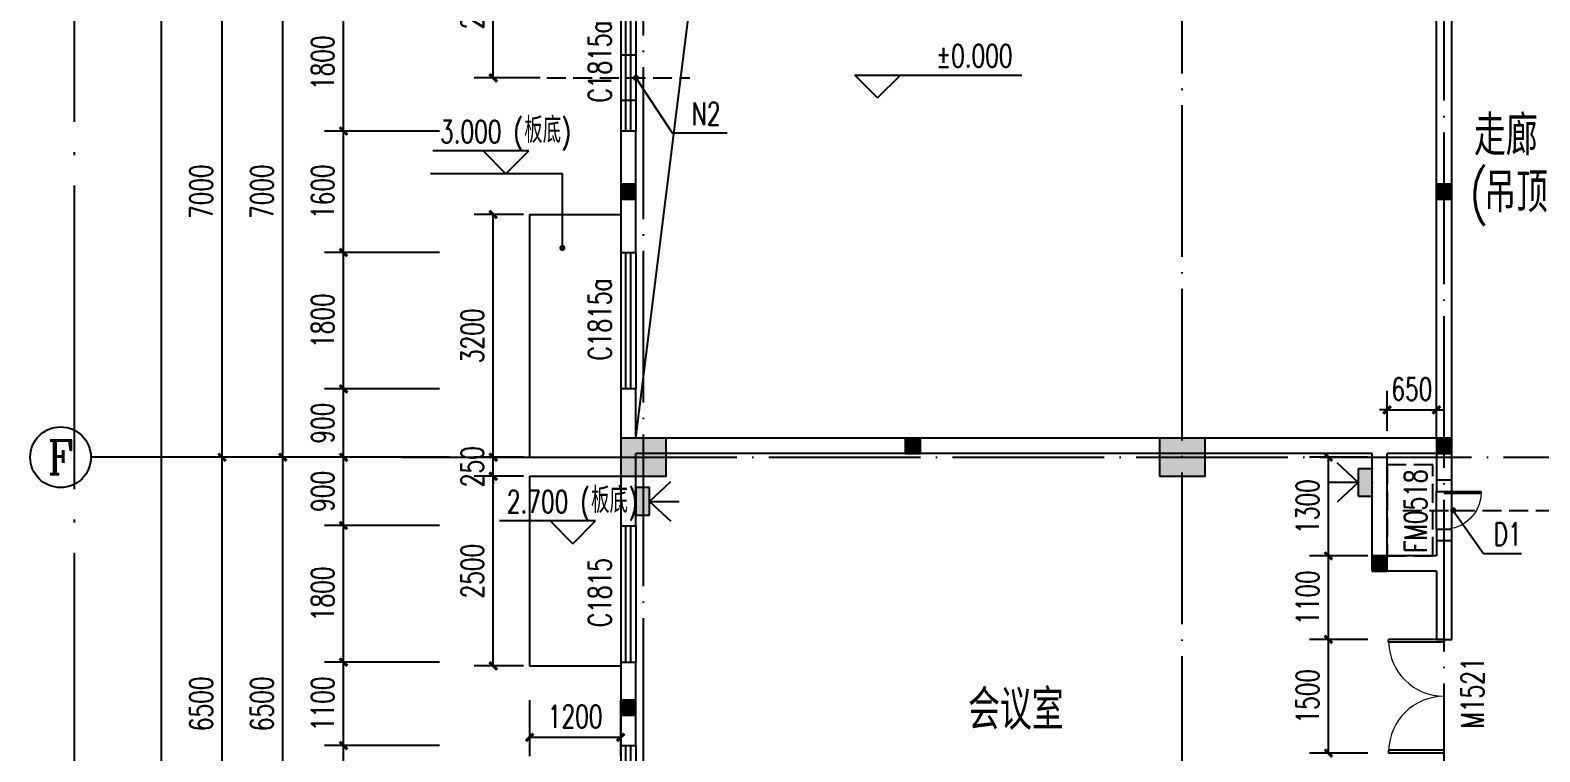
# Model space of a CAD drawing. Extents: x -93062 to 326984, y -142534 to 91021.
# Drawn here: x 17787 to 37679, y 56490 to 66001 of the extents above; entities that cross this region are included whole.
import ezdxf
from ezdxf.enums import TextEntityAlignment as Align

# ---------------------------------------------------------------- set-up
doc = ezdxf.new("R2010")
doc.units = 0
doc.header["$LTSCALE"] = 1000
doc.header["$MEASUREMENT"] = 0
doc.linetypes.add('DASH', pattern=[0.35, 0.25, -0.1])
doc.linetypes.add('DOTE', pattern=[2.42, 2, -0.2, 0.02, -0.2])
doc.layers.get('0').update_dxf_attribs({"color": 8})
doc.layers.get('Defpoints').update_dxf_attribs({"color": 8})
for name, color, linetype in [('-人员定位', 6, 'Continuous'), ('AXIS', 8, 'Continuous'), ('AXIS_TEXT', 8, 'Continuous'), ('CENTRE LINE', 8, 'DOTE'), ('COLUMN', 8, 'Continuous'), ('DIM_ELEV', 8, 'Continuous'), ('DIM_LEAD', 8, 'Continuous'), ('DIM_SYMB', 8, 'Continuous'), ('DOTE', 8, 'DOTE'), ('HOLE', 8, 'Continuous'), ('PUB_DIM', 8, 'Continuous'), ('PUB_HATCH', 8, 'Continuous'), ('PUB_TEXT', 8, 'Continuous'), ('STAIR', 8, 'Continuous'), ('TEXT', 8, 'Continuous'), ('WALL', 8, 'Continuous'), ('WINDOW', 8, 'Continuous'), ('WINDOW_TEXT', 8, 'Continuous')]:
    doc.layers.add(name, color=color, linetype=linetype)
doc.styles.add('_TCH_AXIS', font='COMPLEX', dxfattribs={"bigfont": 'GBCBIG'})
doc.styles.add('_TCH_DIM', font='SIMPLEX', dxfattribs={"bigfont": 'GBCBIG'})
doc.styles.add('_TCH_DIM_T3', font='SIMPLEX', dxfattribs={"width": 0.705882, "bigfont": 'GBCBIG'})
doc.styles.add('_TCH_WINDOW', font='SIMPLEX', dxfattribs={"bigfont": 'GBCBIG'})
doc.styles.add('COMPLEX', font='COMPLEX')
doc.styles.add('HZTXT', font='geditxt.shx', dxfattribs={"width": 0.8, "bigfont": 'hztxt1.shx'})
doc.dimstyles.new('_TCH_ARCH&&100', dxfattribs={"dimtxt": 297.5, "dimasz": 100, "dimexe": 250, "dimexo": 300, "dimgap": 126.25, "dimtad": 1, "dimdec": 0, "dimzin": 0, "dimdsep": 46, "dimtxsty": '_TCH_DIM_T3', "dimblk": 'ARCHTICK', "dimcen": 0.09, "dimazin": 2, "dimtfac": 1, "dimtdec": 0, "dimtix": 1, "dimtmove": 2, "dimatfit": 3, "dimfxl": 1, "dimtolj": 1, "dimtzin": 0, "dimarcsym": 0})

# ---------------------------------------------------------------- blocks, each defined once
blk = doc.blocks.new('_FZH')
blk.add_lwpolyline([(-0.5, -0.5), (0.5, -0.5), (0.5, 0.5), (-0.5, 0.5)], close=True)
at = {"layer": 'PUB_HATCH'}
blk.add_solid([(-0.5, -0.5), (0.5, -0.5), (-0.5, 0.5), (0.5, 0.5)], dxfattribs=at)
blk = doc.blocks.new('DSADa')
at = {"layer": 'COLUMN', "xscale": 600.0000000000146, "yscale": 500, "zscale": 500}
for p in [(0, -21000), (7100, -21000)]:
    blk.add_blockref('_FZH', p, dxfattribs=at)
blk = doc.blocks.new('_ArchTick')
at = {"color": 0, "linetype": 'ByBlock', "const_width": 0.4}
blk.add_lwpolyline([(-0.5, -0.5), (0.5, 0.5)], dxfattribs=at)
blk = doc.blocks.new('*D103')
at = {"layer": 'Defpoints', "color": 0, "transparency": 16777216}
for p in [(36318, 60996), (35668, 60422), (36318, 60422)]:
    blk.add_point(p, dxfattribs=at)
at = {"layer": 'PUB_DIM', "color": 0, "lineweight": -2, "transparency": 16777216}
for p, q in [((35668, 60722), (35668, 61246)), ((36318, 60722), (36318, 61246)), ((35668, 60996), (35568, 60996)), ((35668, 60996), (36318, 60996)), ((36318, 60996), (36418, 60996))]:
    blk.add_line(p, q, dxfattribs=at)
at = {"layer": 'PUB_DIM', "color": 0, "lineweight": -2, "transparency": 16777216, "xscale": 100, "yscale": 100, "zscale": 100}
blk.add_blockref('_ArchTick', (35668, 60996), dxfattribs=at)
at = {"layer": 'PUB_DIM', "color": 0, "lineweight": -2, "transparency": 16777216, "xscale": 100, "yscale": 100, "zscale": 100, "rotation": 180}
blk.add_blockref('_ArchTick', (36318, 60996), dxfattribs=at)
at = {"layer": 'PUB_DIM', "color": 0, "transparency": 16777216, "insert": (35993, 61271), "char_height": 297.5, "attachment_point": 5, "style": '_TCH_DIM_T3'}
blk.add_mtext('\\A1;650', dxfattribs=at)
blk = doc.blocks.new('*D342')
at = {"layer": 'Defpoints', "color": 0, "transparency": 16777216}
for p in [(23889, 67372), (24806, 67372), (24806, 65372)]:
    blk.add_point(p, dxfattribs=at)
at = {"layer": 'HOLE', "color": 0, "lineweight": -2, "transparency": 16777216}
for p, q in [((24506, 67372), (23639, 67372)), ((23889, 65372), (23889, 67372)), ((24506, 65372), (23639, 65372))]:
    blk.add_line(p, q, dxfattribs=at)
at = {"layer": 'HOLE', "color": 0, "lineweight": -2, "transparency": 16777216, "xscale": 100, "yscale": 100, "zscale": 100}
for p, rotation in [((23889, 67372), 90), ((23889, 65372), 270)]:
    blk.add_blockref('_ArchTick', p, dxfattribs=dict(at, rotation=rotation))
at = {"layer": 'HOLE', "color": 0, "transparency": 16777216, "insert": (23614, 66372), "char_height": 297.5, "attachment_point": 5, "rotation": 90, "style": '_TCH_DIM_T3'}
blk.add_mtext('\\A1;2000', dxfattribs=at)
blk = doc.blocks.new('*D1305')
at = {"layer": 'AXIS', "color": 0, "lineweight": -2, "transparency": 16777216}
for p, q in [((22516, 81372), (19266, 81372)), ((19516, 26872), (19516, 81372)), ((22516, 26872), (19266, 26872))]:
    blk.add_line(p, q, dxfattribs=at)
at = {"layer": 'Defpoints', "color": 0, "transparency": 16777216}
for p in [(19516, 81372), (22816, 81372), (22816, 26872)]:
    blk.add_point(p, dxfattribs=at)
at = {"layer": 'AXIS', "color": 0, "lineweight": -2, "transparency": 16777216, "xscale": 100, "yscale": 100, "zscale": 100}
for p, rotation in [((19516, 81372), 90), ((19516, 26872), 270)]:
    blk.add_blockref('_ArchTick', p, dxfattribs=dict(at, rotation=rotation))
at = {"layer": 'AXIS', "color": 0, "transparency": 16777216, "insert": (19241, 54122), "char_height": 297.5, "attachment_point": 5, "rotation": 90, "style": '_TCH_DIM_T3'}
blk.add_mtext('\\A1;54500', dxfattribs=at)
blk = doc.blocks.new('*D1366')
at = {"layer": 'Defpoints', "color": 0, "transparency": 16777216}
for p in [(34894, 57972), (35712, 57972), (35712, 56472)]:
    blk.add_point(p, dxfattribs=at)
at = {"layer": 'PUB_DIM', "color": 0, "lineweight": -2, "transparency": 16777216}
for p, q in [((35412, 57972), (34644, 57972)), ((34894, 56472), (34894, 57972)), ((35412, 56472), (34644, 56472))]:
    blk.add_line(p, q, dxfattribs=at)
at = {"layer": 'PUB_DIM', "color": 0, "lineweight": -2, "transparency": 16777216, "xscale": 100, "yscale": 100, "zscale": 100}
for p, rotation in [((34894, 57972), 90), ((34894, 56472), 270)]:
    blk.add_blockref('_ArchTick', p, dxfattribs=dict(at, rotation=rotation))
at = {"layer": 'PUB_DIM', "color": 0, "transparency": 16777216, "insert": (34619, 57222), "char_height": 297.5, "attachment_point": 5, "rotation": 90, "style": '_TCH_DIM_T3'}
blk.add_mtext('\\A1;1500', dxfattribs=at)
blk = doc.blocks.new('*D1367')
at = {"layer": 'Defpoints', "color": 0, "transparency": 16777216}
for p in [(34894, 59072), (35712, 59072), (35712, 57972)]:
    blk.add_point(p, dxfattribs=at)
at = {"layer": 'PUB_DIM', "color": 0, "lineweight": -2, "transparency": 16777216}
for p, q in [((35412, 59072), (34644, 59072)), ((34894, 57972), (34894, 59072)), ((35412, 57972), (34644, 57972))]:
    blk.add_line(p, q, dxfattribs=at)
at = {"layer": 'PUB_DIM', "color": 0, "lineweight": -2, "transparency": 16777216, "xscale": 100, "yscale": 100, "zscale": 100}
for p, rotation in [((34894, 59072), 90), ((34894, 57972), 270)]:
    blk.add_blockref('_ArchTick', p, dxfattribs=dict(at, rotation=rotation))
at = {"layer": 'PUB_DIM', "color": 0, "transparency": 16777216, "insert": (34619, 58522), "char_height": 297.5, "attachment_point": 5, "rotation": 90, "style": '_TCH_DIM_T3'}
blk.add_mtext('\\A1;1100', dxfattribs=at)
blk = doc.blocks.new('*D1368')
at = {"layer": 'Defpoints', "color": 0, "transparency": 16777216}
for p in [(34894, 60372), (35712, 60372), (35712, 59072)]:
    blk.add_point(p, dxfattribs=at)
at = {"layer": 'PUB_DIM', "color": 0, "lineweight": -2, "transparency": 16777216}
for p, q in [((35412, 60372), (34644, 60372)), ((34894, 59072), (34894, 60372)), ((35412, 59072), (34644, 59072))]:
    blk.add_line(p, q, dxfattribs=at)
at = {"layer": 'PUB_DIM', "color": 0, "lineweight": -2, "transparency": 16777216, "xscale": 100, "yscale": 100, "zscale": 100}
for p, rotation in [((34894, 60372), 90), ((34894, 59072), 270)]:
    blk.add_blockref('_ArchTick', p, dxfattribs=dict(at, rotation=rotation))
at = {"layer": 'PUB_DIM', "color": 0, "transparency": 16777216, "insert": (34619, 59722), "char_height": 297.5, "attachment_point": 5, "rotation": 90, "style": '_TCH_DIM_T3'}
blk.add_mtext('\\A1;1300', dxfattribs=at)
blk = doc.blocks.new('*D1393')
at = {"layer": 'Defpoints', "color": 0, "transparency": 16777216}
for p in [(21916, 56572), (23481, 56572), (23481, 54772)]:
    blk.add_point(p, dxfattribs=at)
at = {"layer": 'PUB_DIM', "color": 0, "lineweight": -2, "transparency": 16777216}
for p, q in [((23181, 56572), (21666, 56572)), ((21916, 54772), (21916, 56572)), ((23181, 54772), (21666, 54772))]:
    blk.add_line(p, q, dxfattribs=at)
at = {"layer": 'PUB_DIM', "color": 0, "lineweight": -2, "transparency": 16777216, "xscale": 100, "yscale": 100, "zscale": 100}
for p, rotation in [((21916, 56572), 90), ((21916, 54772), 270)]:
    blk.add_blockref('_ArchTick', p, dxfattribs=dict(at, rotation=rotation))
at = {"layer": 'PUB_DIM', "color": 0, "transparency": 16777216, "insert": (21641, 55672), "char_height": 297.5, "attachment_point": 5, "rotation": 90, "style": '_TCH_DIM_T3'}
blk.add_mtext('\\A1;1800', dxfattribs=at)
blk = doc.blocks.new('*D1394')
at = {"layer": 'Defpoints', "color": 0, "transparency": 16777216}
for p in [(21916, 57672), (23481, 57672), (23481, 56572)]:
    blk.add_point(p, dxfattribs=at)
at = {"layer": 'PUB_DIM', "color": 0, "lineweight": -2, "transparency": 16777216}
for p, q in [((23181, 57672), (21666, 57672)), ((21916, 56572), (21916, 57672)), ((23181, 56572), (21666, 56572))]:
    blk.add_line(p, q, dxfattribs=at)
at = {"layer": 'PUB_DIM', "color": 0, "lineweight": -2, "transparency": 16777216, "xscale": 100, "yscale": 100, "zscale": 100}
for p, rotation in [((21916, 57672), 90), ((21916, 56572), 270)]:
    blk.add_blockref('_ArchTick', p, dxfattribs=dict(at, rotation=rotation))
at = {"layer": 'PUB_DIM', "color": 0, "transparency": 16777216, "insert": (21641, 57122), "char_height": 297.5, "attachment_point": 5, "rotation": 90, "style": '_TCH_DIM_T3'}
blk.add_mtext('\\A1;1100', dxfattribs=at)
blk = doc.blocks.new('*D1395')
at = {"layer": 'Defpoints', "color": 0, "transparency": 16777216}
for p in [(21916, 59472), (23481, 59472), (23481, 57672)]:
    blk.add_point(p, dxfattribs=at)
at = {"layer": 'PUB_DIM', "color": 0, "lineweight": -2, "transparency": 16777216}
for p, q in [((23181, 59472), (21666, 59472)), ((21916, 57672), (21916, 59472)), ((23181, 57672), (21666, 57672))]:
    blk.add_line(p, q, dxfattribs=at)
at = {"layer": 'PUB_DIM', "color": 0, "lineweight": -2, "transparency": 16777216, "xscale": 100, "yscale": 100, "zscale": 100}
for p, rotation in [((21916, 59472), 90), ((21916, 57672), 270)]:
    blk.add_blockref('_ArchTick', p, dxfattribs=dict(at, rotation=rotation))
at = {"layer": 'PUB_DIM', "color": 0, "transparency": 16777216, "insert": (21641, 58572), "char_height": 297.5, "attachment_point": 5, "rotation": 90, "style": '_TCH_DIM_T3'}
blk.add_mtext('\\A1;1800', dxfattribs=at)
blk = doc.blocks.new('*D1396')
at = {"layer": 'Defpoints', "color": 0, "transparency": 16777216}
for p in [(21916, 60372), (23481, 60372), (23481, 59472)]:
    blk.add_point(p, dxfattribs=at)
at = {"layer": 'PUB_DIM', "color": 0, "lineweight": -2, "transparency": 16777216}
for p, q in [((23181, 60372), (21666, 60372)), ((21916, 59472), (21916, 60372)), ((23181, 59472), (21666, 59472))]:
    blk.add_line(p, q, dxfattribs=at)
at = {"layer": 'PUB_DIM', "color": 0, "lineweight": -2, "transparency": 16777216, "xscale": 100, "yscale": 100, "zscale": 100}
for p, rotation in [((21916, 60372), 90), ((21916, 59472), 270)]:
    blk.add_blockref('_ArchTick', p, dxfattribs=dict(at, rotation=rotation))
at = {"layer": 'PUB_DIM', "color": 0, "transparency": 16777216, "insert": (21641, 59922), "char_height": 297.5, "attachment_point": 5, "rotation": 90, "style": '_TCH_DIM_T3'}
blk.add_mtext('\\A1;900', dxfattribs=at)
blk = doc.blocks.new('*D1397')
at = {"layer": 'Defpoints', "color": 0, "transparency": 16777216}
for p in [(21916, 61272), (23481, 61272), (23481, 60372)]:
    blk.add_point(p, dxfattribs=at)
at = {"layer": 'PUB_DIM', "color": 0, "lineweight": -2, "transparency": 16777216}
for p, q in [((23181, 61272), (21666, 61272)), ((21916, 60372), (21916, 61272)), ((23181, 60372), (21666, 60372))]:
    blk.add_line(p, q, dxfattribs=at)
at = {"layer": 'PUB_DIM', "color": 0, "lineweight": -2, "transparency": 16777216, "xscale": 100, "yscale": 100, "zscale": 100}
for p, rotation in [((21916, 61272), 90), ((21916, 60372), 270)]:
    blk.add_blockref('_ArchTick', p, dxfattribs=dict(at, rotation=rotation))
at = {"layer": 'PUB_DIM', "color": 0, "transparency": 16777216, "insert": (21641, 60822), "char_height": 297.5, "attachment_point": 5, "rotation": 90, "style": '_TCH_DIM_T3'}
blk.add_mtext('\\A1;900', dxfattribs=at)
blk = doc.blocks.new('*D1398')
at = {"layer": 'Defpoints', "color": 0, "transparency": 16777216}
for p in [(21916, 63072), (23481, 63072), (23481, 61272)]:
    blk.add_point(p, dxfattribs=at)
at = {"layer": 'PUB_DIM', "color": 0, "lineweight": -2, "transparency": 16777216}
for p, q in [((23181, 63072), (21666, 63072)), ((21916, 61272), (21916, 63072)), ((23181, 61272), (21666, 61272))]:
    blk.add_line(p, q, dxfattribs=at)
at = {"layer": 'PUB_DIM', "color": 0, "lineweight": -2, "transparency": 16777216, "xscale": 100, "yscale": 100, "zscale": 100}
for p, rotation in [((21916, 63072), 90), ((21916, 61272), 270)]:
    blk.add_blockref('_ArchTick', p, dxfattribs=dict(at, rotation=rotation))
at = {"layer": 'PUB_DIM', "color": 0, "transparency": 16777216, "insert": (21641, 62172), "char_height": 297.5, "attachment_point": 5, "rotation": 90, "style": '_TCH_DIM_T3'}
blk.add_mtext('\\A1;1800', dxfattribs=at)
blk = doc.blocks.new('*D1399')
at = {"layer": 'Defpoints', "color": 0, "transparency": 16777216}
for p in [(21916, 64672), (23481, 64672), (23481, 63072)]:
    blk.add_point(p, dxfattribs=at)
at = {"layer": 'PUB_DIM', "color": 0, "lineweight": -2, "transparency": 16777216}
for p, q in [((23181, 64672), (21666, 64672)), ((21916, 63072), (21916, 64672)), ((23181, 63072), (21666, 63072))]:
    blk.add_line(p, q, dxfattribs=at)
at = {"layer": 'PUB_DIM', "color": 0, "lineweight": -2, "transparency": 16777216, "xscale": 100, "yscale": 100, "zscale": 100}
for p, rotation in [((21916, 64672), 90), ((21916, 63072), 270)]:
    blk.add_blockref('_ArchTick', p, dxfattribs=dict(at, rotation=rotation))
at = {"layer": 'PUB_DIM', "color": 0, "transparency": 16777216, "insert": (21641, 63872), "char_height": 297.5, "attachment_point": 5, "rotation": 90, "style": '_TCH_DIM_T3'}
blk.add_mtext('\\A1;1600', dxfattribs=at)
blk = doc.blocks.new('*D1400')
at = {"layer": 'Defpoints', "color": 0, "transparency": 16777216}
for p in [(21916, 66472), (23481, 66472), (23481, 64672)]:
    blk.add_point(p, dxfattribs=at)
at = {"layer": 'PUB_DIM', "color": 0, "lineweight": -2, "transparency": 16777216}
for p, q in [((23181, 66472), (21666, 66472)), ((21916, 64672), (21916, 66472)), ((23181, 64672), (21666, 64672))]:
    blk.add_line(p, q, dxfattribs=at)
at = {"layer": 'PUB_DIM', "color": 0, "lineweight": -2, "transparency": 16777216, "xscale": 100, "yscale": 100, "zscale": 100}
for p, rotation in [((21916, 66472), 90), ((21916, 64672), 270)]:
    blk.add_blockref('_ArchTick', p, dxfattribs=dict(at, rotation=rotation))
at = {"layer": 'PUB_DIM', "color": 0, "transparency": 16777216, "insert": (21641, 65572), "char_height": 297.5, "attachment_point": 5, "rotation": 90, "style": '_TCH_DIM_T3'}
blk.add_mtext('\\A1;1800', dxfattribs=at)
blk = doc.blocks.new('*D1471')
at = {"layer": 'Defpoints', "color": 0, "transparency": 16777216}
for p in [(24368, 57472), (25568, 57472), (25568, 56681)]:
    blk.add_point(p, dxfattribs=at)
at = {"layer": 'PUB_DIM', "color": 0, "lineweight": -2, "transparency": 16777216}
for p, q in [((24368, 57172), (24368, 56431)), ((25568, 57172), (25568, 56431)), ((24368, 56681), (25568, 56681))]:
    blk.add_line(p, q, dxfattribs=at)
at = {"layer": 'PUB_DIM', "color": 0, "lineweight": -2, "transparency": 16777216, "xscale": 100, "yscale": 100, "zscale": 100, "rotation": 180}
blk.add_blockref('_ArchTick', (24368, 56681), dxfattribs=at)
at = {"layer": 'PUB_DIM', "color": 0, "lineweight": -2, "transparency": 16777216, "xscale": 100, "yscale": 100, "zscale": 100}
blk.add_blockref('_ArchTick', (25568, 56681), dxfattribs=at)
at = {"layer": 'PUB_DIM', "color": 0, "transparency": 16777216, "insert": (24968, 56956), "char_height": 297.5, "attachment_point": 5, "style": '_TCH_DIM_T3'}
blk.add_mtext('\\A1;1200', dxfattribs=at)
blk = doc.blocks.new('*D1474')
at = {"layer": 'Defpoints', "color": 0, "transparency": 16777216}
for p in [(23889, 60122), (24589, 60122), (24589, 57622)]:
    blk.add_point(p, dxfattribs=at)
at = {"layer": 'PUB_DIM', "color": 0, "lineweight": -2, "transparency": 16777216}
for p, q in [((24289, 60122), (23639, 60122)), ((23889, 57622), (23889, 60122)), ((24289, 57622), (23639, 57622))]:
    blk.add_line(p, q, dxfattribs=at)
at = {"layer": 'PUB_DIM', "color": 0, "lineweight": -2, "transparency": 16777216, "xscale": 100, "yscale": 100, "zscale": 100}
for p, rotation in [((23889, 60122), 90), ((23889, 57622), 270)]:
    blk.add_blockref('_ArchTick', p, dxfattribs=dict(at, rotation=rotation))
at = {"layer": 'PUB_DIM', "color": 0, "transparency": 16777216, "insert": (23614, 58872), "char_height": 297.5, "attachment_point": 5, "rotation": 90, "style": '_TCH_DIM_T3'}
blk.add_mtext('\\A1;2500', dxfattribs=at)
blk = doc.blocks.new('*D1475')
at = {"layer": 'Defpoints', "color": 0, "transparency": 16777216}
for p in [(23889, 60372), (24589, 60372), (24589, 60122)]:
    blk.add_point(p, dxfattribs=at)
at = {"layer": 'PUB_DIM', "color": 0, "lineweight": -2, "transparency": 16777216}
for p, q in [((23889, 60372), (23889, 60472)), ((24289, 60372), (23639, 60372)), ((23889, 60122), (23889, 60372)), ((24289, 60122), (23639, 60122)), ((23889, 60122), (23889, 60022))]:
    blk.add_line(p, q, dxfattribs=at)
at = {"layer": 'PUB_DIM', "color": 0, "lineweight": -2, "transparency": 16777216, "xscale": 100, "yscale": 100, "zscale": 100}
for p, rotation in [((23889, 60372), 270), ((23889, 60122), 90)]:
    blk.add_blockref('_ArchTick', p, dxfattribs=dict(at, rotation=rotation))
at = {"layer": 'PUB_DIM', "color": 0, "transparency": 16777216, "insert": (23614, 60247), "char_height": 297.5, "attachment_point": 5, "rotation": 90, "style": '_TCH_DIM_T3'}
blk.add_mtext('\\A1;250', dxfattribs=at)
blk = doc.blocks.new('*D1476')
at = {"layer": 'Defpoints', "color": 0, "transparency": 16777216}
for p in [(23889, 63572), (24589, 63572), (24589, 60372)]:
    blk.add_point(p, dxfattribs=at)
at = {"layer": 'PUB_DIM', "color": 0, "lineweight": -2, "transparency": 16777216}
for p, q in [((24289, 63572), (23639, 63572)), ((23889, 60372), (23889, 63572)), ((24289, 60372), (23639, 60372))]:
    blk.add_line(p, q, dxfattribs=at)
at = {"layer": 'PUB_DIM', "color": 0, "lineweight": -2, "transparency": 16777216, "xscale": 100, "yscale": 100, "zscale": 100}
for p, rotation in [((23889, 63572), 90), ((23889, 60372), 270)]:
    blk.add_blockref('_ArchTick', p, dxfattribs=dict(at, rotation=rotation))
at = {"layer": 'PUB_DIM', "color": 0, "transparency": 16777216, "insert": (23614, 61972), "char_height": 297.5, "attachment_point": 5, "rotation": 90, "style": '_TCH_DIM_T3'}
blk.add_mtext('\\A1;3200', dxfattribs=at)
blk = doc.blocks.new('*D1517')
at = {"layer": 'AXIS', "color": 0, "lineweight": -2, "transparency": 16777216}
for p, q in [((23181, 60372), (20866, 60372)), ((21116, 53872), (21116, 60372)), ((23181, 53872), (20866, 53872))]:
    blk.add_line(p, q, dxfattribs=at)
at = {"layer": 'Defpoints', "color": 0, "transparency": 16777216}
for p in [(21116, 60372), (23481, 60372), (23481, 53872)]:
    blk.add_point(p, dxfattribs=at)
at = {"layer": 'AXIS', "color": 0, "lineweight": -2, "transparency": 16777216, "xscale": 100, "yscale": 100, "zscale": 100}
for p, rotation in [((21116, 60372), 90), ((21116, 53872), 270)]:
    blk.add_blockref('_ArchTick', p, dxfattribs=dict(at, rotation=rotation))
at = {"layer": 'AXIS', "color": 0, "transparency": 16777216, "insert": (20841, 57122), "char_height": 297.5, "attachment_point": 5, "rotation": 90, "style": '_TCH_DIM_T3'}
blk.add_mtext('\\A1;6500', dxfattribs=at)
blk = doc.blocks.new('*D1518')
at = {"layer": 'AXIS', "color": 0, "lineweight": -2, "transparency": 16777216}
for p, q in [((23181, 67372), (20866, 67372)), ((21116, 60372), (21116, 67372)), ((23181, 60372), (20866, 60372))]:
    blk.add_line(p, q, dxfattribs=at)
at = {"layer": 'Defpoints', "color": 0, "transparency": 16777216}
for p in [(21116, 67372), (23481, 67372), (23481, 60372)]:
    blk.add_point(p, dxfattribs=at)
at = {"layer": 'AXIS', "color": 0, "lineweight": -2, "transparency": 16777216, "xscale": 100, "yscale": 100, "zscale": 100}
for p, rotation in [((21116, 67372), 90), ((21116, 60372), 270)]:
    blk.add_blockref('_ArchTick', p, dxfattribs=dict(at, rotation=rotation))
at = {"layer": 'AXIS', "color": 0, "transparency": 16777216, "insert": (20841, 63872), "char_height": 297.5, "attachment_point": 5, "rotation": 90, "style": '_TCH_DIM_T3'}
blk.add_mtext('\\A1;7000', dxfattribs=at)
blk = doc.blocks.new('*D1528')
at = {"layer": 'AXIS', "color": 0, "lineweight": -2, "transparency": 16777216}
for p, q in [((23316, 60372), (20066, 60372)), ((20316, 53872), (20316, 60372)), ((23316, 53872), (20066, 53872))]:
    blk.add_line(p, q, dxfattribs=at)
at = {"layer": 'Defpoints', "color": 0, "transparency": 16777216}
for p in [(20316, 60372), (23616, 60372), (23616, 53872)]:
    blk.add_point(p, dxfattribs=at)
at = {"layer": 'AXIS', "color": 0, "lineweight": -2, "transparency": 16777216, "xscale": 100, "yscale": 100, "zscale": 100}
for p, rotation in [((20316, 60372), 90), ((20316, 53872), 270)]:
    blk.add_blockref('_ArchTick', p, dxfattribs=dict(at, rotation=rotation))
at = {"layer": 'AXIS', "color": 0, "transparency": 16777216, "insert": (20041, 57122), "char_height": 297.5, "attachment_point": 5, "rotation": 90, "style": '_TCH_DIM_T3'}
blk.add_mtext('\\A1;6500', dxfattribs=at)
blk = doc.blocks.new('*D1529')
at = {"layer": 'AXIS', "color": 0, "lineweight": -2, "transparency": 16777216}
for p, q in [((23316, 67372), (20066, 67372)), ((20316, 60372), (20316, 67372)), ((23316, 60372), (20066, 60372))]:
    blk.add_line(p, q, dxfattribs=at)
at = {"layer": 'Defpoints', "color": 0, "transparency": 16777216}
for p in [(20316, 67372), (23616, 67372), (23616, 60372)]:
    blk.add_point(p, dxfattribs=at)
at = {"layer": 'AXIS', "color": 0, "lineweight": -2, "transparency": 16777216, "xscale": 100, "yscale": 100, "zscale": 100}
for p, rotation in [((20316, 67372), 90), ((20316, 60372), 270)]:
    blk.add_blockref('_ArchTick', p, dxfattribs=dict(at, rotation=rotation))
at = {"layer": 'AXIS', "color": 0, "transparency": 16777216, "insert": (20041, 63872), "char_height": 297.5, "attachment_point": 5, "rotation": 90, "style": '_TCH_DIM_T3'}
blk.add_mtext('\\A1;7000', dxfattribs=at)
blk = doc.blocks.new('_AXISO')
blk.add_circle((0, 0), 0.5)
at = {"layer": 'AXIS_TEXT', "style": 'COMPLEX', "width": 1.041667}
blk.add_attdef('A', text='', height=0.56, dxfattribs=at).set_placement((-0.25, -0.28), (0.25, -0.28), align=Align.FIT)
blk = doc.blocks.new('$DorLib2D$00000002')
for p, q in [((-0.5, 0), (-0.5, 0.4875)), ((-0.475, 0.4875), (-0.5, 0.4875)), ((-0.475, 0), (-0.475, 0.4875)), ((0.475, 0), (0.475, 0.4875)), ((0.475, 0.4875), (0.5, 0.4875)), ((0.5, 0), (0.5, 0.4875)), ((-0.5, 0), (-0.475, 0)), ((0.5, 0), (0.475, 0))]:
    blk.add_line(p, q)
at = {"lineweight": 13}
for centre, start, end in [((-0.4875, 0), 0, 88.53072), ((0.4875, 0), 91.46928, 180)]:
    blk.add_arc(centre, 0.4875, start, end, dxfattribs=at)
blk = doc.blocks.new('$TCHSYS$WIN2D')
for p, q in [((-0.5, 0.5), (0.5, 0.5)), ((0.5, 0.167), (-0.5, 0.167)), ((0.5, -0.167), (-0.5, -0.167)), ((-0.5, -0.5), (0.5, -0.5))]:
    blk.add_line(p, q)
blk = doc.blocks.new('$DorLib2D$00000001')
for p, q in [((0.45, 0.975), (0.5, 0.975)), ((0.45, 0), (0.45, 0.975)), ((0.5, 0), (0.5, 0.975)), ((0.5, 0), (0.45, 0))]:
    blk.add_line(p, q)
at = {"lineweight": 13}
blk.add_arc((0.475, 0), 0.975, 91.4693, 180, dxfattribs=at)
blk = doc.blocks.new('定位基站')
at = {"layer": '-人员定位', "ltscale": 0.01}
h = blk.add_hatch(color=256, dxfattribs=at)
h.dxf.hatch_style = 1
h.paths.add_polyline_path([(406524, 477798), (406524, 477617), (406162, 477617), (406162, 477798)])
at = {"layer": '-人员定位', "color": 6}
for p, q in [((406343, 477798), (406082, 478077)), ((406343, 477798), (406343, 478186)), ((406343, 477798), (406604, 478077)), ((406343, 477995), (406343, 477995)), ((406162, 477798), (406524, 477798)), ((406162, 477617), (406162, 477798)), ((406524, 477617), (406162, 477617)), ((406524, 477798), (406524, 477617))]:
    blk.add_line(p, q, dxfattribs=at)
for p in [(406162, 477617), (406343, 477798), (406343, 477617), (406524, 477617)]:
    blk.add_point(p, dxfattribs=at)

msp = doc.modelspace()

# ---------------------------------------------------------------- hatches: boundary and pattern name
at = {"layer": 'PUB_HATCH'}
for points in [[(25768.4, 63772.1), (25768.4, 63972.1), (25568.4, 63972.1), (25568.4, 63772.1)], [(36318.4, 63972.1), (36318.4, 63772.1), (36518.4, 63772.1), (36518.4, 63972.1)], [(29518.4, 60422.1), (29518.4, 60622.1), (29318.4, 60622.1), (29318.4, 60422.1)], [(36318.4, 60422.1), (36518.4, 60422.1), (36518.4, 60622.1), (36318.4, 60622.1)], [(35468.4, 58872.1), (35668.4, 58872.1), (35668.4, 59072.1), (35468.4, 59072.1)], [(25768.4, 56972.1), (25768.4, 57172.1), (25568.4, 57172.1), (25568.4, 56972.1)]]:
    msp.add_hatch(color=256, dxfattribs=at).paths.add_polyline_path(points)

# ---------------------------------------------------------------- linework, layer by layer
at = {"layer": 'AXIS'}
msp.add_line((21482, 60372.1), (18587.5, 60372.1), dxfattribs=at)
at = {"layer": 'CENTRE LINE'}
msp.add_lwpolyline([(36418.4, 40872.1), (36418.4, 81372.1)], dxfattribs=at)
at = {"layer": 'COLUMN'}
for p, q in [((25768.4, 63972.1), (25568.4, 63972.1)), ((25568.4, 63972.1), (25568.4, 63772.1)), ((25768.4, 63772.1), (25768.4, 63972.1)), ((36318.4, 63972.1), (36318.4, 63772.1)), ((36518.4, 63972.1), (36318.4, 63972.1)), ((36518.4, 63772.1), (36518.4, 63972.1)), ((25568.4, 63772.1), (25768.4, 63772.1)), ((36318.4, 63772.1), (36518.4, 63772.1)), ((29518.4, 60622.1), (29318.4, 60622.1)), ((29318.4, 60622.1), (29318.4, 60422.1)), ((29518.4, 60422.1), (29518.4, 60622.1)), ((36518.4, 60622.1), (36318.4, 60622.1)), ((36318.4, 60622.1), (36318.4, 60422.1)), ((36518.4, 60422.1), (36518.4, 60622.1)), ((29318.4, 60422.1), (29518.4, 60422.1)), ((36318.4, 60422.1), (36518.4, 60422.1)), ((35668.4, 59072.1), (35468.4, 59072.1)), ((35468.4, 59072.1), (35468.4, 58872.1)), ((35668.4, 58872.1), (35668.4, 59072.1)), ((35468.4, 58872.1), (35668.4, 58872.1)), ((25768.4, 57172.1), (25568.4, 57172.1)), ((25568.4, 57172.1), (25568.4, 56972.1)), ((25768.4, 56972.1), (25768.4, 57172.1)), ((25568.4, 56972.1), (25768.4, 56972.1))]:
    msp.add_line(p, q, dxfattribs=at)
at = {"layer": 'DIM_ELEV'}
for p, q in [((28953.5, 65109.2), (28653.5, 65409.2)), ((28653.5, 65409.2), (30854, 65409.2)), ((28953.5, 65109.2), (29253.5, 65409.2)), ((24357, 64409.5), (23091, 64409.5)), ((24057, 64109.5), (23757, 64409.5)), ((24057, 64109.5), (24357, 64409.5)), ((25238.3, 59532.6), (23972.3, 59532.6)), ((24938.3, 59232.6), (24638.3, 59532.6)), ((24938.3, 59232.6), (25238.3, 59532.6))]:
    msp.add_line(p, q, dxfattribs=at)
at = {"layer": 'DIM_LEAD'}
for p, q in [((24800.5, 64109.5), (23062.5, 64109.5)), ((24800.5, 63130.5), (24800.5, 64109.5))]:
    msp.add_line(p, q, dxfattribs=at)
at = {"layer": 'DIM_LEAD', "const_width": 40}
msp.add_lwpolyline([(24800.5, 63110.5, 1), (24800.5, 63150.5, 1)], format="xyb", close=True, dxfattribs=at)
at = {"layer": 'DIM_SYMB'}
msp.add_lwpolyline([(25768.4, 60622.1), (27304, 72943.5), (36318.4, 74122.1)], dxfattribs=at)
at = {"layer": 'DOTE', "ltscale": 2}
msp.add_line((18368.4, 83312), (18368.4, 19595.7), dxfattribs=at)
at = {"layer": 'DOTE'}
msp.add_line((22679.9, 60372.1), (51585.9, 60372.1), dxfattribs=at)
for points in [[(25868.4, 22372.1), (25868.4, 86156)], [(32968.4, 21872.1), (32968.4, 86156)]]:
    msp.add_lwpolyline(points, dxfattribs=at)
at = {"layer": 'HOLE'}
for p, q in [((25768.4, 65672.1), (25568.4, 65672.1)), ((25768.4, 65372.1), (26248.2, 64646.1)), ((25768.4, 65072.1), (25568.4, 65072.1)), ((26248.2, 64646.1), (26970.7, 64646.1)), ((36518.4, 60072.1), (36318.4, 60072.1)), ((36538.4, 59672.1), (36937.5, 59105.5)), ((36518.4, 59272.1), (36318.4, 59272.1)), ((36937.5, 59105.5), (37437, 59105.5))]:
    msp.add_line(p, q, dxfattribs=at)
at = {"layer": 'HOLE', "linetype": 'DASH'}
for p, q in [((24594.2, 65372.1), (26481.2, 65372.1)), ((35875.2, 59672.1), (39261, 59672.1))]:
    msp.add_line(p, q, dxfattribs=at)
at = {"layer": 'HOLE', "const_width": 40}
for points in [[(25757.4, 65388.8, 1), (25779.4, 65355.4, 1)], [(36526.9, 59688.4, 1), (36549.9, 59655.7, 1)]]:
    msp.add_lwpolyline(points, format="xyb", close=True, dxfattribs=at)
at = {"layer": 'HOLE', "linetype": 'DASH'}
msp.add_lwpolyline([(35668.4, 59072.1), (36268.4, 59072.1), (36268.4, 60272.1), (35668.4, 60272.1)], close=True, dxfattribs=at)
at = {"layer": 'STAIR'}
for p, q in [((24368.4, 63572.1), (24368.4, 60372.1)), ((24368.4, 63572.1), (25568.4, 63572.1)), ((25568.4, 63572.1), (25568.4, 60372.1)), ((24368.4, 60372.1), (25568.4, 60372.1)), ((24368.4, 60122.1), (24368.4, 57622.1)), ((24368.4, 60122.1), (25568.4, 60122.1)), ((25568.4, 60122.1), (25568.4, 57622.1)), ((24368.4, 57622.1), (25568.4, 57622.1))]:
    msp.add_line(p, q, dxfattribs=at)
at = {"layer": 'WALL'}
for p, q in [((36518.4, 60522.1), (36518.4, 74322.1)), ((36318.4, 60622.1), (36318.4, 74122.1)), ((25768.4, 64672.1), (25568.4, 64672.1)), ((25568.4, 64672.1), (25568.4, 63072.1)), ((25768.4, 63072.1), (25768.4, 64672.1)), ((25568.4, 63072.1), (25768.4, 63072.1)), ((25768.4, 61272.1), (25568.4, 61272.1)), ((25568.4, 61272.1), (25568.4, 60522.1)), ((25768.4, 60622.1), (25768.4, 61272.1)), ((25568.4, 60522.1), (25568.4, 59468.1)), ((35568.4, 60622.1), (25768.4, 60622.1)), ((36318.4, 60622.1), (35568.4, 60622.1)), ((36518.4, 59922.1), (36518.4, 60522.1)), ((25768.4, 59468.1), (25768.4, 60422.1)), ((35468.4, 60422.1), (25768.4, 60422.1)), ((35468.4, 58872.1), (35468.4, 60422.1)), ((36318.4, 60422.1), (35668.4, 60422.1)), ((35668.4, 59072.1), (35668.4, 60422.1)), ((36318.4, 60422.1), (36318.4, 59922.1)), ((36318.4, 59922.1), (36518.4, 59922.1)), ((25568.4, 59468.1), (25768.4, 59468.1)), ((36518.4, 59422.1), (36318.4, 59422.1)), ((36318.4, 59422.1), (36318.4, 59072.1)), ((36518.4, 58972.1), (36518.4, 59422.1)), ((36318.4, 59072.1), (35668.4, 59072.1)), ((36518.4, 57972.1), (36518.4, 58972.1)), ((36318.4, 58872.1), (35468.4, 58872.1)), ((36318.4, 58872.1), (36318.4, 57972.1)), ((36318.4, 57972.1), (36518.4, 57972.1)), ((25768.4, 57668.1), (25568.4, 57668.1)), ((25568.4, 57668.1), (25568.4, 56572.1)), ((25768.4, 56572.1), (25768.4, 57668.1)), ((25568.4, 56572.1), (25768.4, 56572.1))]:
    msp.add_line(p, q, dxfattribs=at)
at = {"layer": 'WINDOW'}
for p, q in [((36318.4, 59422.1), (36318.4, 59922.1)), ((36518.4, 59422.1), (36518.4, 59922.1))]:
    msp.add_line(p, q, dxfattribs=at)

# ---------------------------------------------------------------- block references
at = {"layer": '-人员定位', "xscale": -1}
for p, rotation in [((513085.4, 466382.1), 90), ((-451848.7, -346552.5), 270)]:
    msp.add_blockref('定位基站', p, dxfattribs=dict(at, rotation=rotation))
at = {"layer": 'AXIS'}
ref = msp.add_blockref('_AXISO', (18187.5, 60372.1), dxfattribs=dict(at, xscale=800, yscale=800, zscale=800))
ref.add_attrib('A', 'F', dxfattribs={"layer": 'AXIS_TEXT', "height": 445.4, "style": '_TCH_AXIS'}).set_placement((18017.8, 60149.3), (18357.2, 60149.3), align=Align.FIT)
at = {"layer": 'COLUMN'}
msp.add_blockref('DSADa', (25868.4, 81372.1), dxfattribs=at)
at = {"layer": 'WINDOW'}
ref = msp.add_blockref('$TCHSYS$WIN2D', (25668.4, 65572.1), dxfattribs=dict(at, xscale=-1800, yscale=-200, zscale=-1800, rotation=90))
ref.add_attrib('A', 'C1815a', (25442.1, 65047.1), dxfattribs={"layer": 'WINDOW_TEXT', "height": 297.5, "rotation": 90, "style": '_TCH_WINDOW', "width": 0.705882})
ref = msp.add_blockref('$TCHSYS$WIN2D', (25668.4, 62172.1), dxfattribs=dict(at, xscale=-1800, yscale=-200, zscale=-1800, rotation=90))
ref.add_attrib('A', 'C1815a', (25442.1, 61647.1), dxfattribs={"layer": 'WINDOW_TEXT', "height": 297.5, "rotation": 90, "style": '_TCH_WINDOW', "width": 0.705882})
ref = msp.add_blockref('$DorLib2D$00000001', (36418.4, 59672.1), dxfattribs=dict(at, xscale=500, yscale=-500, zscale=500, rotation=90))
ref.add_attrib('A', 'FM0518', (36192.1, 59112.1), dxfattribs={"layer": 'WINDOW_TEXT', "height": 297.5, "rotation": 90, "style": '_TCH_WINDOW', "width": 0.705882})
ref = msp.add_blockref('$TCHSYS$WIN2D', (25668.4, 58568.1), dxfattribs=dict(at, xscale=-1800, yscale=-200, zscale=-1800, rotation=90))
ref.add_attrib('A', 'C1815', (25442.1, 58133.1), dxfattribs={"layer": 'WINDOW_TEXT', "height": 297.5, "rotation": 90, "style": '_TCH_WINDOW', "width": 0.705882})
ref = msp.add_blockref('$DorLib2D$00000002', (36418.4, 57222.1), dxfattribs=dict(at, xscale=1500, yscale=1500, zscale=1500, rotation=90))
ref.add_attrib('A', 'M1521', (36942.1, 56797.1), dxfattribs={"layer": 'WINDOW_TEXT', "height": 297.5, "rotation": 90, "style": '_TCH_WINDOW', "width": 0.705882})
ref = msp.add_blockref('$TCHSYS$WIN2D', (25668.4, 55672.1), dxfattribs=dict(at, xscale=-1800, yscale=-200, zscale=-1800, rotation=90))
ref.add_attrib('A', 'C1815', (25442.1, 55237.1), dxfattribs={"layer": 'WINDOW_TEXT', "height": 297.5, "rotation": 90, "style": '_TCH_WINDOW', "width": 0.705882})

# ---------------------------------------------------------------- texts
at = {"layer": 'PUB_TEXT', "style": '_TCH_DIM', "width": 0.705882}
for s, p in [('%%P0.000', (29724, 65514.2)), ('N2', (26505.7, 64751.1)), ('(', (24157, 64514.5)), (')', (24788.5, 64514.5)), ('3.000', (23187, 64514.5)), ('2.700', (24068.3, 59637.6)), ('(', (25038.3, 59637.6)), (')', (25669.8, 59637.6)), ('D1', (37072, 59210.5))]:
    msp.add_text(s, height=297.5, dxfattribs=at).set_placement(p)
at = {"layer": 'PUB_TEXT', "style": '_TCH_DIM'}
for p in [(24297, 64514.5), (25178.3, 59637.6)]:
    msp.add_text('板底', height=337.59, dxfattribs=at).set_placement(p)
at = {"layer": 'TEXT', "style": 'HZTXT', "width": 0.8}
for s, p in [('走廊', (36812, 64350.5)), ('(', (36750.6, 63600.1)), ('吊顶', (36946.6, 63600.1)), ('会议室', (30145.6, 56783.6))]:
    msp.add_text(s, height=525, dxfattribs=at).set_placement(p)

# ---------------------------------------------------------------- dimensions: what is measured, and where the dimension line sits
at = {"layer": 'AXIS'}
for p1, p2, distance, picture, middle in [((22816.5, 26872.1), (22816.5, 81372.1), 3300, '*D1305', (19241.5, 54122.1)), ((23616.5, 60372.1), (23616.5, 67372.1), 3300, '*D1529', (20041.5, 63872.1)), ((23480.6, 60372.1), (23480.6, 67372.1), 2364.1, '*D1518', (20841.5, 63872.1)), ((23616.5, 53872.1), (23616.5, 60372.1), 3300, '*D1528', (20041.5, 57122.1)), ((23480.6, 53872.1), (23480.6, 60372.1), 2364.1, '*D1517', (20841.5, 57122.1))]:
    dim = msp.add_aligned_dim(p1=p1, p2=p2, distance=distance, dimstyle='_TCH_ARCH&&100', dxfattribs=at)
    dim.commit()
    dim.dimension.update_dxf_attribs({"geometry": picture, "text_midpoint": middle})
at = {"layer": 'HOLE'}
dim = msp.add_aligned_dim(p1=(24806.3, 65372.1), p2=(24806.3, 67372.1), distance=916.8, dimstyle='_TCH_ARCH&&100', dxfattribs=at)
dim.commit()
dim.dimension.update_dxf_attribs({"geometry": '*D342', "text_midpoint": (23614.5, 66372.1)})
at = {"layer": 'PUB_DIM'}
for p1, p2, distance, picture, middle in [((23480.6, 64672.1), (23480.6, 66472.1), 1564.1, '*D1400', (21641.5, 65572.1)), ((23480.6, 63072.1), (23480.6, 64672.1), 1564.1, '*D1399', (21641.5, 63872.1)), ((24589, 60372.1), (24589, 63572.1), 699.5, '*D1476', (23614.5, 61972.1)), ((23480.6, 61272.1), (23480.6, 63072.1), 1564.1, '*D1398', (21641.5, 62172.1)), ((35668.4, 60422.1), (36318.4, 60422.1), 574.4, '*D103', (35993.4, 61271.5)), ((23480.6, 60372.1), (23480.6, 61272.1), 1564.1, '*D1397', (21641.5, 60822.1)), ((24589, 60122.1), (24589, 60372.1), 699.5, '*D1475', (23614.5, 60247.1)), ((23480.6, 59472.1), (23480.6, 60372.1), 1564.1, '*D1396', (21641.5, 59922.1)), ((35711.8, 59072.1), (35711.8, 60372.1), 817.9, '*D1368', (34618.9, 59722.1)), ((24589, 57622.1), (24589, 60122.1), 699.5, '*D1474', (23614.5, 58872.1)), ((23480.6, 57672.1), (23480.6, 59472.1), 1564.1, '*D1395', (21641.5, 58572.1)), ((35711.8, 57972.1), (35711.8, 59072.1), 817.9, '*D1367', (34618.9, 58522.1)), ((35711.8, 56472.1), (35711.8, 57972.1), 817.9, '*D1366', (34618.9, 57222.1)), ((23480.6, 56572.1), (23480.6, 57672.1), 1564.1, '*D1394', (21641.5, 57122.1)), ((24368.1, 57472.1), (25568.4, 57472.1), -790.7, '*D1471', (24968.2, 56956.4)), ((23480.6, 54772.1), (23480.6, 56572.1), 1564.1, '*D1393', (21641.5, 55672.1))]:
    dim = msp.add_aligned_dim(p1=p1, p2=p2, distance=distance, dimstyle='_TCH_ARCH&&100', dxfattribs=at)
    dim.commit()
    dim.dimension.update_dxf_attribs({"geometry": picture, "text_midpoint": middle})

doc.saveas('drawing.dxf')
